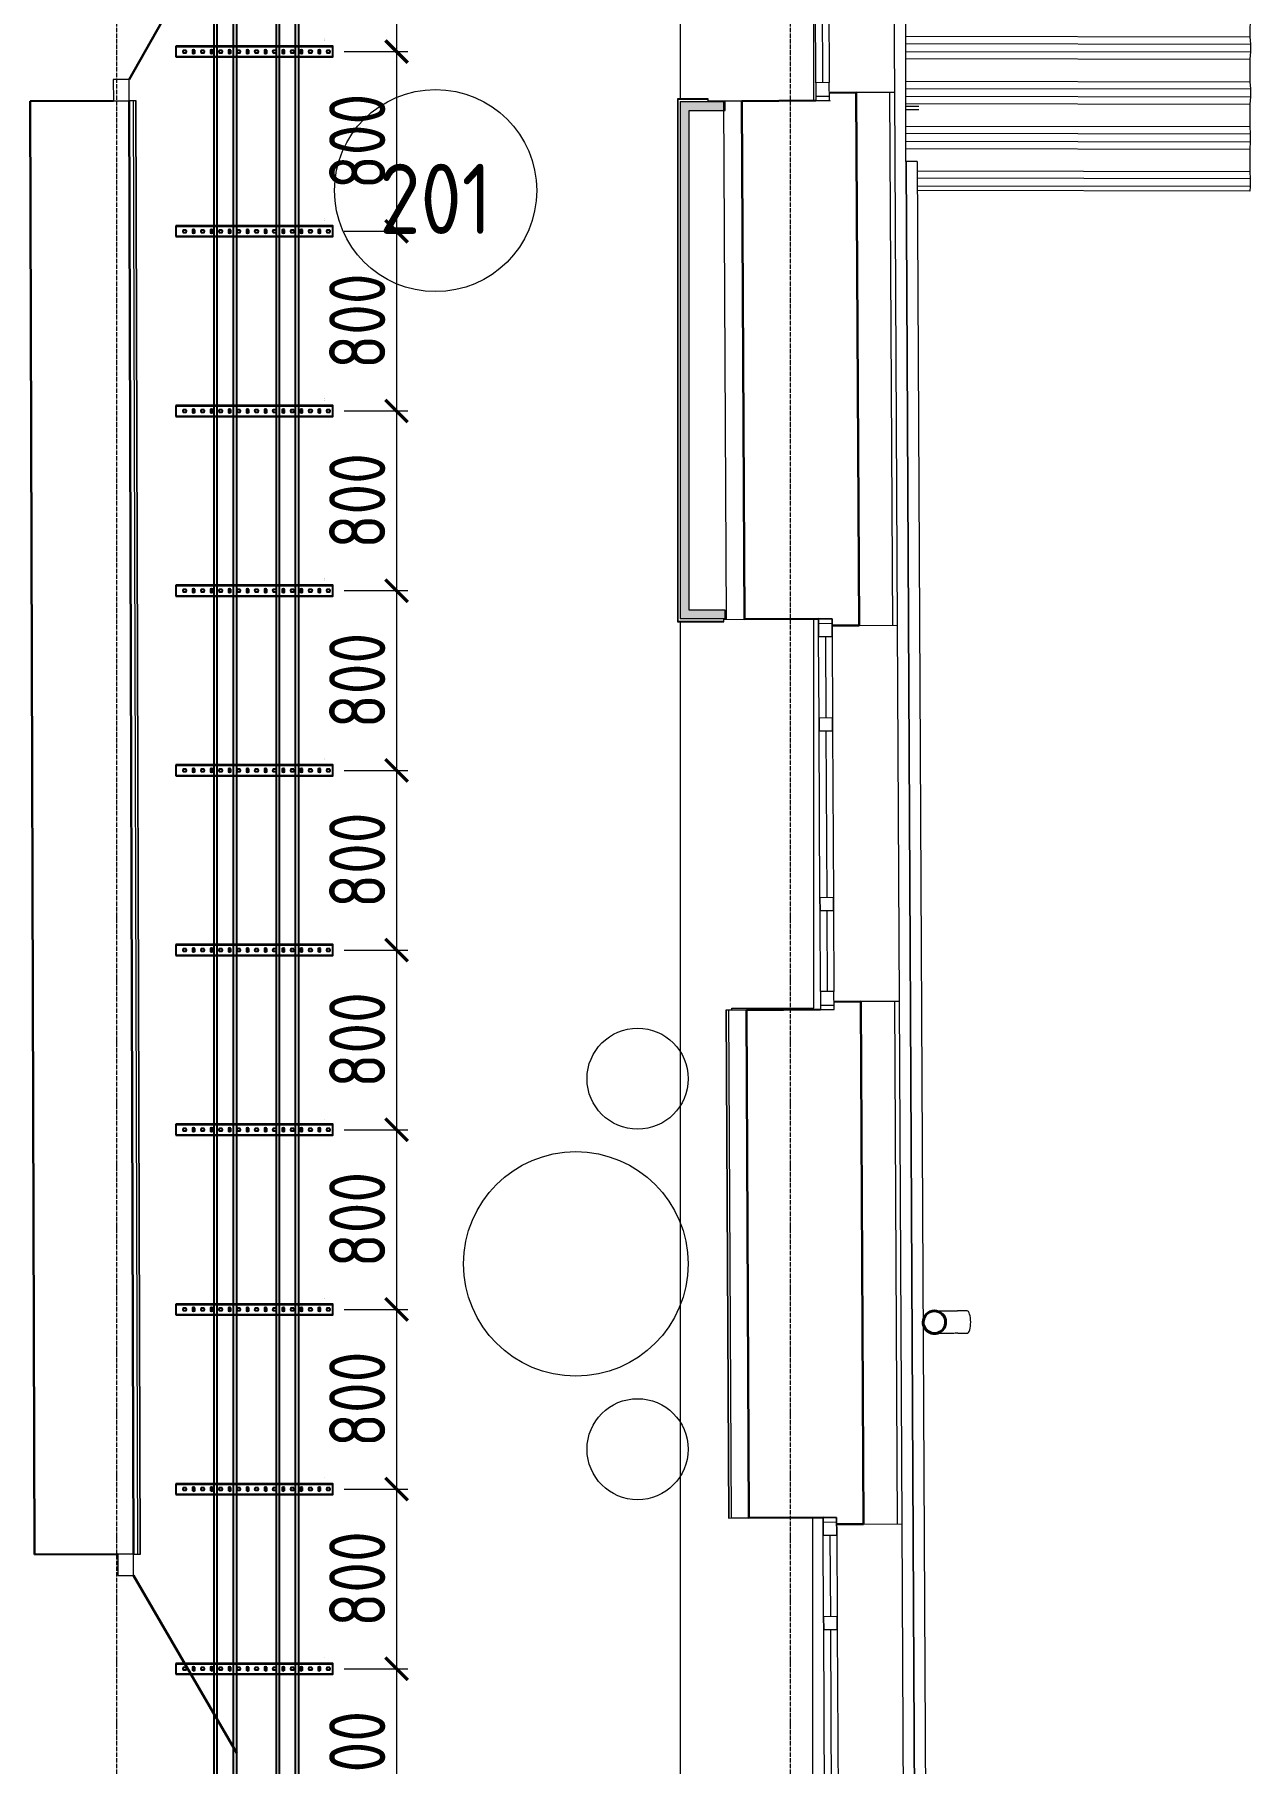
# Model space of a CAD drawing. Header units: millimetres. Extents: x -42533 to 645315, y 3457 to 82611.
# Drawn here: x 149973 to 155387, y 57862 to 65561 of the extents above; entities that cross this region are included whole.
import ezdxf
from ezdxf.enums import TextEntityAlignment as Align

# ---------------------------------------------------------------- set-up
doc = ezdxf.new("R2018")
doc.units = ezdxf.units.MM
doc.linetypes.add('ADSK_Линия сетки', pattern=[25, 20, -2.5, 0, -2.5])
for name, color, linetype in [('00_00_потолок_Панели из стали', 7, 'Continuous'), ('ЭОМ_Лотки авар.', 1, 'Continuous'), ('ЭОМ_Лотки рабочие', 5, 'Continuous')]:
    doc.layers.add(name, color=color, linetype=linetype)
for name, color, linetype, lineweight in [('_ Окна', 7, 'Continuous', 9), ('Аннотация', 7, 'Continuous', 18), ('Двери', 7, 'Continuous', 9), ('Обобщенные модели', 7, 'Continuous', 18), ('Ограждение', 7, 'Continuous', 9), ('Окна', 7, 'Continuous', 9), ('Оси', 253, 'Continuous', 9), ('Перекрытие', 7, 'Continuous', 18), ('Стены внутренние', 7, 'Continuous', 18), ('Стены наружные', 7, 'Continuous', 18), ('Стены несущие', 7, 'Continuous', 30), ('Стены отделка', 7, 'Continuous', 30), ('Стены штриховка', 7, 'Continuous', 9), ('ТХ', 5, 'Continuous', 0), ('ШТРИХОВКА', 252, 'Continuous', 15)]:
    doc.layers.add(name, color=color, linetype=linetype, lineweight=lineweight)
doc.layers.add('Линии', color=7, linetype='Continuous', lineweight=9, true_color=0x00a600)
doc.styles.add('GOST Common', font='GOST_Common.ttf', dxfattribs={"width": 0.9, "height": 350})
doc.styles.get("Standard").update_dxf_attribs({"font": 'arial.ttf'})
doc.styles.add('М2', font='isocpeur.ttf', dxfattribs={"width": 0.8})
doc.dimstyles.new('М2-100', dxfattribs={"dimtxt": 250, "dimasz": 100, "dimexe": 50, "dimexo": 50, "dimgap": 50, "dimtad": 1, "dimdec": 0, "dimzin": 1, "dimtxsty": 'М2', "dimblk": 'ARCHTICK', "dimcen": 2.5, "dimdle": 50, "dimclre": 256, "dimclrt": 256, "dimadec": 0, "dimazin": 0, "dimtfac": 1, "dimtdec": 0, "dimtix": 1, "dimtmove": 1, "dimatfit": 3, "dimldrblk": 'NONE', "dimfxl": 1, "dimtolj": 1, "dimlwd": 9, "dimlwe": 9, "dimarcsym": 1})

# ---------------------------------------------------------------- blocks, each defined once
blk = doc.blocks.new('Тх 2 этаж')
at = {"layer": 'ТХ', "color": 252, "true_color": 0x939598}
for centre, radius in [((8694.2, 27429.7), 225), ((8419.2, 26604.7), 500), ((8694.2, 25779.7), 225)]:
    blk.add_circle(centre, radius, dxfattribs=at)
blk = doc.blocks.new('План 2 этажа')
at = {"layer": 'Стены внутренние'}
for points in [[(3234.228, 31841.98), (3234.228, 34107.006), (3194.228, 34107.006), (3194.228, 31841.98)], [(3394.228, 34067.006), (3394.228, 34107.006), (3234.228, 34107.006), (3234.228, 34067.006)], [(3194.228, 31801.98), (3394.228, 31801.98), (3394.228, 31841.98), (3194.228, 31841.98)]]:
    blk.add_hatch(color=8, dxfattribs=at).paths.add_polyline_path(points)
at = {"layer": '_ Окна', "color": 8}
for p, q in [((3826.498, 34550.497), (3828.328, 34190.502)), ((3798.633, 34130.35), (3858.632, 34130.655)), ((3810.567, 31782.384), (3870.567, 31782.689)), ((3840.872, 31722.537), (3842.702, 31362.542)), ((3843.007, 31302.543), (3846.768, 30562.552)), ((3847.073, 30502.553), (3848.903, 30142.558)), ((3819.208, 30082.406), (3879.207, 30082.711)), ((3830.909, 27780.438), (3890.908, 27780.743)), ((3861.213, 27720.592), (3863.043, 27360.596)), ((3863.348, 27300.597), (3867.11, 26560.607))]:
    blk.add_line(p, q, dxfattribs=at)
at = {"layer": '_ Окна', "color": 8, "lineweight": 18}
for p, q in [((3858.327, 34190.654), (3798.328, 34190.349)), ((3798.328, 34190.349), (3798.735, 34110.35)), ((3858.734, 34110.655), (3858.327, 34190.654)), ((3798.735, 34110.35), (3858.734, 34110.655)), ((3810.466, 31802.384), (3870.465, 31802.689)), ((3810.872, 31722.385), (3810.466, 31802.384)), ((3870.465, 31802.689), (3870.872, 31722.69)), ((3870.872, 31722.69), (3810.872, 31722.385)), ((3812.702, 31362.389), (3872.701, 31362.694)), ((3813.007, 31302.39), (3812.702, 31362.389)), ((3872.701, 31362.694), (3873.006, 31302.695)), ((3873.006, 31302.695), (3813.007, 31302.39)), ((3816.768, 30562.4), (3876.768, 30562.705)), ((3817.073, 30502.4), (3816.768, 30562.4)), ((3877.073, 30502.705), (3817.073, 30502.4)), ((3876.768, 30562.705), (3877.073, 30502.705)), ((3878.902, 30142.71), (3818.903, 30142.405)), ((3818.903, 30142.405), (3819.31, 30062.406)), ((3879.309, 30062.711), (3878.902, 30142.71)), ((3819.31, 30062.406), (3879.309, 30062.711)), ((3830.807, 27800.438), (3890.806, 27800.743)), ((3831.214, 27720.439), (3830.807, 27800.438)), ((3890.806, 27800.743), (3891.213, 27720.744)), ((3891.213, 27720.744), (3831.214, 27720.439)), ((3833.044, 27360.444), (3893.043, 27360.749)), ((3833.349, 27300.445), (3833.044, 27360.444)), ((3893.043, 27360.749), (3893.348, 27300.75)), ((3893.348, 27300.75), (3833.349, 27300.445))]:
    blk.add_line(p, q, dxfattribs=at)
at = {"layer": 'Двери', "color": 8, "lineweight": 30}
for p, q in [((740.38, 34204.913), (887.116, 34460.83)), ((760.288, 27542.943), (1220.154, 26751.9))]:
    blk.add_line(p, q, dxfattribs=at)
at = {"layer": 'Двери', "color": 8}
for p, q in [((740.38, 34204.913), (670.381, 34204.704)), ((670.381, 34204.704), (670.665, 34109.704)), ((740.664, 34109.913), (740.38, 34204.913)), ((670.665, 34109.704), (740.664, 34109.913)), ((760.004, 27637.942), (690.005, 27637.733)), ((690.005, 27637.733), (690.289, 27542.733)), ((760.288, 27542.943), (760.004, 27637.942)), ((690.289, 27542.733), (760.288, 27542.943))]:
    blk.add_line(p, q, dxfattribs=at)
at = {"layer": 'Линии', "color": 8}
blk.add_circle((2105.492, 33709.859), 450, dxfattribs=at)
at = {"layer": 'Обобщенные модели', "color": 8}
for p, q in [((5731.584, 34494.783), (5731.413, 34394.783)), ((4197.207, 34397.42), (5731.413, 34394.783)), ((4197.207, 34364.925), (5733.394, 34362.284)), ((5731.413, 34394.783), (5733.394, 34362.284)), ((5733.394, 34362.284), (5733.334, 34327.284)), ((4197.207, 34329.925), (5733.334, 34327.284)), ((4197.207, 34297.42), (5731.241, 34294.783)), ((5731.241, 34294.783), (5731.07, 34194.783)), ((5733.334, 34327.284), (5731.241, 34294.783)), ((4197.207, 34197.42), (5731.07, 34194.783)), ((5731.07, 34194.783), (5733.052, 34162.284)), ((4197.207, 34164.924), (5733.052, 34162.284)), ((4197.207, 34129.924), (5732.992, 34127.284)), ((5732.992, 34127.284), (5730.899, 34094.783)), ((5733.052, 34162.284), (5732.992, 34127.284)), ((4197.207, 34097.42), (5730.899, 34094.783)), ((5730.899, 34094.783), (5730.728, 33994.783)), ((4197.207, 33997.42), (5730.728, 33994.783)), ((4197.207, 33964.924), (5732.71, 33962.284)), ((5730.728, 33994.783), (5732.71, 33962.284)), ((5732.71, 33962.284), (5732.65, 33927.284)), ((4197.207, 33929.924), (5732.65, 33927.284)), ((4197.207, 33897.419), (5730.557, 33894.784)), ((5730.557, 33894.784), (5730.386, 33794.784)), ((5732.65, 33927.284), (5730.557, 33894.784)), ((4250.163, 33797.328), (5730.386, 33794.784)), ((5732.367, 33762.285), (4250.496, 33764.832)), ((5732.308, 33727.285), (4250.674, 33729.832)), ((5730.386, 33794.784), (5732.367, 33762.285)), ((5732.308, 33727.285), (5731.057, 33707.284)), ((5732.367, 33762.285), (5732.308, 33727.285)), ((5731.057, 33707.284), (4250.776, 33709.829)), ((4472.287, 28721.131), (4429.784, 28720.915)), ((4430.292, 28620.916), (4472.796, 28621.132))]:
    blk.add_line(p, q, dxfattribs=at)
at = {"layer": 'Обобщенные модели', "color": 8, "flags": 128}
for points in [[(4339.154, 28720.454), (4340.425, 28720.46), (4343.088, 28720.474), (4345.965, 28720.489), (4349.049, 28720.504), (4352.337, 28720.521), (4355.823, 28720.539), (4359.501, 28720.557), (4363.366, 28720.577), (4367.412, 28720.598), (4371.631, 28720.619), (4376.018, 28720.641), (4380.564, 28720.664), (4385.264, 28720.688), (4390.109, 28720.713), (4395.091, 28720.738), (4400.204, 28720.764), (4405.437, 28720.791), (4410.784, 28720.818), (4416.236, 28720.846), (4421.783, 28720.874), (4427.417, 28720.903), (4429.784, 28720.915)], [(4430.292, 28620.916), (4424.624, 28620.887), (4419.04, 28620.859), (4413.548, 28620.831), (4408.156, 28620.803), (4402.875, 28620.776), (4397.711, 28620.75), (4392.673, 28620.725), (4387.77, 28620.7), (4383.009, 28620.676), (4378.398, 28620.652), (4373.944, 28620.629), (4369.654, 28620.608), (4365.536, 28620.587), (4361.595, 28620.567), (4357.838, 28620.548), (4354.271, 28620.529), (4350.901, 28620.512), (4347.731, 28620.496), (4344.767, 28620.481), (4342.015, 28620.467), (4339.663, 28620.455)]]:
    blk.add_lwpolyline(points, dxfattribs=at)
at = {"layer": 'Обобщенные модели', "color": 8}
for start, end in [(0.2912255, 170.3075812), (190.2748698, 0.2912255)]:
    blk.add_arc((4326.392, 28670.388), 52, start, end, dxfattribs=at)
at = {"layer": 'Обобщенные модели', "color": 8, "lineweight": 40}
for start, end in [(0.2912255, 180.2912255), (180.2912255, 0.2912255)]:
    blk.add_arc((4326.392, 28670.388), 50, start, end, dxfattribs=at)
at = {"layer": 'Обобщенные модели', "color": 8}
for start_param, end_param in [(4.71238898, 6.28318531), (3.14159265, 4.71238898)]:
    blk.add_ellipse((4472.542, 28671.131), major_axis=(-0.254, 49.999), ratio=0.30901699, start_param=start_param, end_param=end_param, dxfattribs=at)
at = {"layer": 'Ограждение', "color": 8}
for p, q in [((4197.207, 34085.273), (4256.999, 34085.273)), ((4256.996, 34069.273), (4197.207, 34069.273))]:
    blk.add_line(p, q, dxfattribs=at)
at = {"layer": 'Окна', "color": 8}
for p, q in [((3798.328, 34190.349), (3796.498, 34550.345)), ((3856.497, 34550.65), (3858.327, 34190.654)), ((3798.328, 34190.349), (3798.735, 34110.35)), ((3858.734, 34110.655), (3858.327, 34190.654)), ((3798.735, 34110.35), (3858.734, 34110.655)), ((3870.465, 31802.689), (3810.466, 31802.384)), ((3810.466, 31802.384), (3810.872, 31722.385)), ((3870.872, 31722.69), (3870.465, 31802.689)), ((3812.702, 31362.389), (3810.872, 31722.385)), ((3870.872, 31722.69), (3872.701, 31362.694)), ((3812.702, 31362.389), (3813.007, 31302.39)), ((3873.006, 31302.695), (3872.701, 31362.694)), ((3816.768, 30562.4), (3813.007, 31302.39)), ((3873.006, 31302.695), (3876.768, 30562.705)), ((3816.768, 30562.4), (3817.073, 30502.4)), ((3818.903, 30142.405), (3817.073, 30502.4)), ((3877.073, 30502.705), (3876.768, 30562.705)), ((3877.073, 30502.705), (3878.902, 30142.71)), ((3818.903, 30142.405), (3819.31, 30062.406)), ((3879.309, 30062.711), (3878.902, 30142.71)), ((3819.31, 30062.406), (3879.309, 30062.711)), ((3890.806, 27800.743), (3830.807, 27800.438)), ((3830.807, 27800.438), (3831.214, 27720.439)), ((3891.213, 27720.744), (3890.806, 27800.743)), ((3833.044, 27360.444), (3831.214, 27720.439)), ((3891.213, 27720.744), (3893.043, 27360.749)), ((3833.044, 27360.444), (3833.349, 27300.445)), ((3893.348, 27300.75), (3893.043, 27360.749)), ((3837.11, 26560.454), (3833.349, 27300.445)), ((3893.348, 27300.75), (3897.109, 26560.759))]:
    blk.add_line(p, q, dxfattribs=at)
at = {"layer": 'Оси', "color": 8, "linetype": 'ADSK_Линия сетки'}
for p, q in [((685.923, -4690.674), (685.923, 44561.698)), ((3685.923, -4690.674), (3685.923, 44561.698))]:
    blk.add_line(p, q, dxfattribs=at)
at = {"layer": 'Перекрытие', "color": 8}
for p, q in [((3194.228, 36079.647), (3194.228, 34119.006)), ((3789.91, 34110.306), (3789.91, 35845.614)), ((3400.427, 31808.963), (3394.228, 31808.963)), ((3789.91, 30068.963), (3789.91, 31802.486)), ((3194.228, 31789.98), (3194.228, 26069.1)), ((3425.063, 30060.402), (3425.063, 30068.963)), ((3425.063, 30068.963), (3789.91, 30068.963)), ((3785.063, 27798.377), (3425.063, 27798.377)), ((3785.063, 26060.183), (3785.063, 27798.377))]:
    blk.add_line(p, q, dxfattribs=at)
at = {"layer": 'Стены наружные', "color": 8}
for p, q in [((4197.207, 40868.265), (4197.207, 33839.941)), ((4140.039, 35822.107), (4148.552, 34147.129)), ((4250.114, 33839.941), (4197.207, 33839.941)), ((4264.761, 21121.225), (4200.114, 33839.941)), ((4200.114, 33839.941), (4264.762, 21121.225)), ((4250.114, 33839.941), (4314.762, 21121.225)), ((4160.614, 31774.163), (4169.127, 30099.185)), ((4180.955, 27772.218), (4189.469, 26097.239))]:
    blk.add_line(p, q, dxfattribs=at)
at = {"layer": 'Стены несущие', "color": 8}
for p, q in [((670.665, 34109.704), (300.666, 34108.598)), ((300.666, 34108.598), (320.006, 27636.627)), ((740.664, 34109.913), (760.004, 27637.942)), ((3798.735, 34110.35), (3468.739, 34108.673)), ((3480.47, 31800.706), (3468.739, 34108.673)), ((3978.554, 34146.265), (3858.556, 34145.655)), ((3858.734, 34110.655), (3858.744, 34108.655)), ((3990.616, 31773.299), (3978.554, 34146.265)), ((3480.47, 31800.706), (3810.466, 31802.384)), ((3870.617, 31772.689), (3990.616, 31773.299)), ((3819.31, 30062.406), (3489.314, 30060.729)), ((3500.811, 27798.761), (3489.314, 30060.729)), ((3999.13, 30098.321), (3879.131, 30097.711)), ((4010.957, 27771.353), (3999.13, 30098.321)), ((3500.811, 27798.761), (3830.807, 27800.438)), ((3890.959, 27770.744), (4010.957, 27771.353)), ((320.006, 27636.627), (690.005, 27637.733))]:
    blk.add_line(p, q, dxfattribs=at)
at = {"layer": 'Стены отделка', "color": 8, "lineweight": 9}
for p, q in [((772.664, 34110.009), (740.664, 34109.913)), ((780.004, 27638.002), (760.664, 34109.973)), ((792.004, 27638.038), (772.664, 34110.009)), ((3318.684, 34119.006), (3182.228, 34119.006)), ((3182.228, 34117.006), (3182.228, 31791.98)), ((3194.228, 34107.006), (3194.228, 31801.98)), ((3194.228, 34107.006), (3394.228, 34107.006)), ((3318.741, 34107.911), (3318.684, 34119.006)), ((3468.739, 34108.673), (3318.741, 34107.911)), ((3400.466, 31801.3), (3388.74, 34108.266)), ((3394.228, 34067.006), (3394.228, 34107.006)), ((4148.552, 34147.129), (3978.554, 34146.265)), ((4128.563, 34145.027), (4128.552, 34147.027)), ((4148.552, 34147.129), (4160.614, 31774.163)), ((3234.228, 34067.006), (3394.228, 34067.006)), ((3234.228, 31841.98), (3234.228, 34067.006)), ((3400.463, 31801.98), (3194.228, 31801.98)), ((3394.228, 31841.98), (3234.228, 31841.98)), ((3388.471, 31800.239), (3480.47, 31800.706)), ((3388.523, 31789.98), (3388.471, 31800.239)), ((3394.228, 31801.98), (3394.228, 31841.98)), ((3400.471, 31800.3), (3400.463, 31801.98)), ((3184.228, 31789.98), (3388.523, 31789.98)), ((3990.616, 31773.299), (4160.614, 31774.163)), ((4140.614, 31774.061), (4140.609, 31775.061)), ((3489.314, 30060.729), (3397.315, 30060.261)), ((3397.315, 30060.261), (3408.813, 27798.293)), ((4169.127, 30099.185), (3999.13, 30098.321)), ((4169.127, 30099.185), (4180.955, 27772.218)), ((3408.813, 27798.293), (3500.811, 27798.761)), ((4010.957, 27771.353), (4180.955, 27772.218)), ((760.004, 27637.942), (792.004, 27638.038))]:
    blk.add_line(p, q, dxfattribs=at)
at = {"layer": 'Стены штриховка', "color": 8}
for p, q in [((790.004, 27638.032), (770.664, 34110.003)), ((3182.228, 34119.006), (3182.228, 34117.006)), ((3182.228, 34117.006), (3318.695, 34117.006)), ((3184.228, 34119.006), (3184.228, 31789.98)), ((4140.609, 31775.061), (4128.563, 34145.027)), ((3182.228, 31791.98), (3388.513, 31791.98)), ((3182.228, 31791.98), (3182.228, 31789.98)), ((3182.228, 31789.98), (3184.228, 31789.98)), ((3399.315, 30060.271), (3410.813, 27798.303)), ((3409.315, 30060.322), (3420.813, 27798.354)), ((4149.128, 30099.083), (4160.955, 27772.116))]:
    blk.add_line(p, q, dxfattribs=at)
at = {"layer": 'ЭОМ_Лотки рабочие'}
blk.add_blockref('Тх 2 этаж', (-5689.424, 2325.176), dxfattribs=at)
at = {"layer": 'Аннотация', "color": 8, "lineweight": 9, "insert": (2105.492, 33672.911), "char_height": 312.5, "width": 520.21112, "attachment_point": 5, "line_spacing_factor": 1.022766, "style": 'GOST Common'}
blk.add_mtext('201', dxfattribs=at)
blk = doc.blocks.new('*U375')
at = {"color": 0, "linetype": 'Continuous', "lineweight": 25}
for p, q in [((-35.8, -17084.8), (-35.8, -5)), ((35.8, -17084.8), (35.8, -5))]:
    blk.add_line(p, q, dxfattribs=at)
blk.add_lwpolyline([(50.8, -17084.8), (50.8, 0), (-50.8, 0), (-50.8, -17084.8)], close=True, dxfattribs=at)
at = {"color": 0, "flags": 9}
for tag, p in [('АРТИКУЛ', (-59.7, -11.8)), ('НАИМЕНОВАНИЕ', (-59.1, -7)), ('ПРИМЕЧАНИЕ', (-58.8, -17.3))]:
    blk.add_attdef(tag, text='', height=2.5, dxfattribs=at).set_placement(p, align=Align.TOP_LEFT)
at = {"color": 0, "lineweight": 30, "flags": 104}
for tag, p in [('ВЫСОТА', (-59.6, -20.9)), ('ДЛИНА', (-59.5, -36.1)), ('ТОЛЩИНА', (-59, -31)), ('ШИРИНА', (-58.9, -25.1))]:
    blk.add_attdef(tag, text='', height=2.5, dxfattribs=at).set_placement(p, align=Align.TOP_LEFT)
blk = doc.blocks.new('*U376')
at = {"color": 0, "linetype": 'Continuous', "lineweight": 25}
for p, q in [((-35.8, -16595.2), (-35.8, -5)), ((35.8, -16595.2), (35.8, -5))]:
    blk.add_line(p, q, dxfattribs=at)
blk.add_lwpolyline([(50.8, -16595.2), (50.8, 0), (-50.8, 0), (-50.8, -16595.2)], close=True, dxfattribs=at)
at = {"color": 0, "flags": 9}
for tag, p in [('АРТИКУЛ', (-59.7, -11.8)), ('НАИМЕНОВАНИЕ', (-59.1, -7)), ('ПРИМЕЧАНИЕ', (-58.8, -17.3))]:
    blk.add_attdef(tag, text='', height=2.5, dxfattribs=at).set_placement(p, align=Align.TOP_LEFT)
at = {"color": 0, "lineweight": 30, "flags": 104}
for tag, p in [('ВЫСОТА', (-59.6, -20.9)), ('ДЛИНА', (-59.5, -36.1)), ('ТОЛЩИНА', (-59, -31)), ('ШИРИНА', (-58.9, -25.1))]:
    blk.add_attdef(tag, text='', height=2.5, dxfattribs=at).set_placement(p, align=Align.TOP_LEFT)
blk = doc.blocks.new('*U45')
at = {"color": 0, "linetype": 'ByBlock', "lineweight": -2}
for points in [[(24, -700), (24, 0), (-24, 0), (-24, -700)], [(-22.5, -700), (-22.5, 0)], [(22.5, -700), (22.5, 0)], [(-24, -700), (24, -700)]]:
    blk.add_lwpolyline(points, dxfattribs=at)
at = {"color": 254, "transparency": 33554483}
blk.add_lwpolyline([(0, 0.7), (0, -2.2)], dxfattribs=at)
at = {"color": 0, "linetype": 'ByBlock', "lineweight": -2}
for points in [[(-6.7, -54.8, 0.345739), (-6.7, -65.2), (6.7, -65.2, 0.345739), (6.7, -54.8)], [(-5.2, -13.3), (-5.2, -26.7, 0.345739), (5.2, -26.7), (5.2, -13.3, 0.345739)], [(-6.7, -134.8, 0.345739), (-6.7, -145.2), (6.7, -145.2, 0.345739), (6.7, -134.8)], [(-5.2, -93.3), (-5.2, -106.7, 0.345739), (5.2, -106.7), (5.2, -93.3, 0.345739)], [(-6.7, -214.8, 0.345739), (-6.7, -225.2), (6.7, -225.2, 0.345739), (6.7, -214.8)], [(-5.2, -173.3), (-5.2, -186.7, 0.345739), (5.2, -186.7), (5.2, -173.3, 0.345739)], [(-6.7, -294.8, 0.345739), (-6.7, -305.2), (6.7, -305.2, 0.345739), (6.7, -294.8)], [(-5.2, -253.3), (-5.2, -266.7, 0.345739), (5.2, -266.7), (5.2, -253.3, 0.345739)], [(-6.7, -374.8, 0.345739), (-6.7, -385.2), (6.7, -385.2, 0.345739), (6.7, -374.8)], [(-5.2, -333.3), (-5.2, -346.7, 0.345739), (5.2, -346.7), (5.2, -333.3, 0.345739)], [(-6.7, -454.8, 0.345739), (-6.7, -465.2), (6.7, -465.2, 0.345739), (6.7, -454.8)], [(-5.2, -413.3), (-5.2, -426.7, 0.345739), (5.2, -426.7), (5.2, -413.3, 0.345739)], [(-6.7, -534.8, 0.345739), (-6.7, -545.2), (6.7, -545.2, 0.345739), (6.7, -534.8)], [(-5.2, -493.3), (-5.2, -506.7, 0.345739), (5.2, -506.7), (5.2, -493.3, 0.345739)], [(-6.7, -614.8, 0.345739), (-6.7, -625.2), (6.7, -625.2, 0.345739), (6.7, -614.8)], [(-5.2, -573.3), (-5.2, -586.7, 0.345739), (5.2, -586.7), (5.2, -573.3, 0.345739)], [(-5.2, -653.3), (-5.2, -666.7, 0.345739), (5.2, -666.7), (5.2, -653.3, 0.345739)]]:
    blk.add_lwpolyline(points, format="xyb", close=True, dxfattribs=at)
at = {"flags": 9}
for tag, p in [('АРТИКУЛ', (-58.9, -24.5)), ('ПРИМЕЧАНИЕ', (-58.3, -30.8)), ('НАИМЕНОВАНИЕ', (-58.2, -19.4))]:
    blk.add_attdef(tag, p, '', height=2.5, dxfattribs=at)
at = {"lineweight": 30, "flags": 104}
blk.add_attdef('ДЛИНА', text='', height=2.5, dxfattribs=at).set_placement((-57.7, -34.6), align=Align.TOP_LEFT)
blk = doc.blocks.new('_ArchTick')
at = {"color": 0, "linetype": 'ByBlock', "lineweight": 70, "const_width": 0.15}
blk.add_lwpolyline([(-0.5, -0.5), (0.5, 0.5)], dxfattribs=at)
blk = doc.blocks.new('*D561')
at = {"layer": '00_00_потолок_Панели из стали', "color": 0, "lineweight": 9, "transparency": 16777216}
blk.add_line((151585, 66335.8), (151585, 65435.6), dxfattribs=at)
at = {"layer": '00_00_потолок_Панели из стали', "lineweight": 9, "transparency": 16777216}
for p, q in [((151429.3, 66285.8), (151635, 66285.8)), ((151351.6, 65485.6), (151635, 65485.6))]:
    blk.add_line(p, q, dxfattribs=at)
at = {"layer": 'Defpoints', "color": 0, "transparency": 16777216}
for p in [(151379.3, 66285.8), (151301.6, 65485.6), (151585, 65485.6)]:
    blk.add_point(p, dxfattribs=at)
at = {"layer": '00_00_потолок_Панели из стали', "color": 0, "lineweight": 9, "transparency": 16777216, "xscale": 100, "yscale": 100, "zscale": 100}
for p, rotation in [((151585, 66285.8), 90), ((151585, 65485.6), 270)]:
    blk.add_blockref('_ArchTick', p, dxfattribs=dict(at, rotation=rotation))
at = {"layer": '00_00_потолок_Панели из стали', "transparency": 16777216, "insert": (151410, 65885.7), "char_height": 250, "attachment_point": 5, "rotation": 90, "style": 'М2'}
blk.add_mtext('\\A1;800', dxfattribs=at)
blk = doc.blocks.new('_None')
blk = doc.blocks.new('*D562')
at = {"layer": '00_00_потолок_Панели из стали', "color": 0, "lineweight": 9, "transparency": 16777216}
blk.add_line((151585, 65535.6), (151585, 64635.4), dxfattribs=at)
at = {"layer": '00_00_потолок_Панели из стали', "lineweight": 9, "transparency": 16777216}
for p, q in [((151429.3, 65485.6), (151635, 65485.6)), ((151351.6, 64685.4), (151635, 64685.4))]:
    blk.add_line(p, q, dxfattribs=at)
at = {"layer": 'Defpoints', "color": 0, "transparency": 16777216}
for p in [(151379.3, 65485.6), (151301.6, 64685.4), (151585, 64685.4)]:
    blk.add_point(p, dxfattribs=at)
at = {"layer": '00_00_потолок_Панели из стали', "color": 0, "lineweight": 9, "transparency": 16777216, "xscale": 100, "yscale": 100, "zscale": 100}
for p, rotation in [((151585, 65485.6), 90), ((151585, 64685.4), 270)]:
    blk.add_blockref('_ArchTick', p, dxfattribs=dict(at, rotation=rotation))
at = {"layer": '00_00_потолок_Панели из стали', "transparency": 16777216, "insert": (151410, 65085.5), "char_height": 250, "attachment_point": 5, "rotation": 90, "style": 'М2'}
blk.add_mtext('\\A1;800', dxfattribs=at)
blk = doc.blocks.new('*D563')
at = {"layer": '00_00_потолок_Панели из стали', "lineweight": 9, "transparency": 16777216}
for p, q in [((151429.3, 64685.4), (151635, 64685.4)), ((151351.6, 63885.2), (151635, 63885.2))]:
    blk.add_line(p, q, dxfattribs=at)
at = {"layer": '00_00_потолок_Панели из стали', "color": 0, "lineweight": 9, "transparency": 16777216}
blk.add_line((151585, 64735.4), (151585, 63835.2), dxfattribs=at)
at = {"layer": 'Defpoints', "color": 0, "transparency": 16777216}
for p in [(151379.3, 64685.4), (151301.6, 63885.2), (151585, 63885.2)]:
    blk.add_point(p, dxfattribs=at)
at = {"layer": '00_00_потолок_Панели из стали', "color": 0, "lineweight": 9, "transparency": 16777216, "xscale": 100, "yscale": 100, "zscale": 100}
for p, rotation in [((151585, 64685.4), 90), ((151585, 63885.2), 270)]:
    blk.add_blockref('_ArchTick', p, dxfattribs=dict(at, rotation=rotation))
at = {"layer": '00_00_потолок_Панели из стали', "transparency": 16777216, "insert": (151410, 64285.3), "char_height": 250, "attachment_point": 5, "rotation": 90, "style": 'М2'}
blk.add_mtext('\\A1;800', dxfattribs=at)
blk = doc.blocks.new('*D532')
at = {"layer": '00_00_потолок_Панели из стали', "color": 0, "lineweight": 9, "transparency": 16777216}
blk.add_line((151585, 63935.2), (151585, 63035), dxfattribs=at)
at = {"layer": '00_00_потолок_Панели из стали', "lineweight": 9, "transparency": 16777216}
for p, q in [((151429.3, 63885.2), (151635, 63885.2)), ((151351.6, 63085), (151635, 63085))]:
    blk.add_line(p, q, dxfattribs=at)
at = {"layer": 'Defpoints', "color": 0, "transparency": 16777216}
for p in [(151379.3, 63885.2), (151301.6, 63085), (151585, 63085)]:
    blk.add_point(p, dxfattribs=at)
at = {"layer": '00_00_потолок_Панели из стали', "color": 0, "lineweight": 9, "transparency": 16777216, "xscale": 100, "yscale": 100, "zscale": 100}
for p, rotation in [((151585, 63885.2), 90), ((151585, 63085), 270)]:
    blk.add_blockref('_ArchTick', p, dxfattribs=dict(at, rotation=rotation))
at = {"layer": '00_00_потолок_Панели из стали', "transparency": 16777216, "insert": (151410, 63485.1), "char_height": 250, "attachment_point": 5, "rotation": 90, "style": 'М2'}
blk.add_mtext('\\A1;800', dxfattribs=at)
blk = doc.blocks.new('*D533')
at = {"layer": '00_00_потолок_Панели из стали', "color": 0, "lineweight": 9, "transparency": 16777216}
blk.add_line((151585, 63135), (151585, 62234.8), dxfattribs=at)
at = {"layer": '00_00_потолок_Панели из стали', "lineweight": 9, "transparency": 16777216}
for p, q in [((151429.3, 63085), (151635, 63085)), ((151351.6, 62284.8), (151635, 62284.8))]:
    blk.add_line(p, q, dxfattribs=at)
at = {"layer": 'Defpoints', "color": 0, "transparency": 16777216}
for p in [(151379.3, 63085), (151301.6, 62284.8), (151585, 62284.8)]:
    blk.add_point(p, dxfattribs=at)
at = {"layer": '00_00_потолок_Панели из стали', "color": 0, "lineweight": 9, "transparency": 16777216, "xscale": 100, "yscale": 100, "zscale": 100}
for p, rotation in [((151585, 63085), 90), ((151585, 62284.8), 270)]:
    blk.add_blockref('_ArchTick', p, dxfattribs=dict(at, rotation=rotation))
at = {"layer": '00_00_потолок_Панели из стали', "transparency": 16777216, "insert": (151410, 62684.9), "char_height": 250, "attachment_point": 5, "rotation": 90, "style": 'М2'}
blk.add_mtext('\\A1;800', dxfattribs=at)
blk = doc.blocks.new('*D534')
at = {"layer": '00_00_потолок_Панели из стали', "color": 0, "lineweight": 9, "transparency": 16777216}
blk.add_line((151585, 62334.8), (151585, 61434.6), dxfattribs=at)
at = {"layer": '00_00_потолок_Панели из стали', "lineweight": 9, "transparency": 16777216}
for p, q in [((151429.3, 62284.8), (151635, 62284.8)), ((151351.6, 61484.6), (151635, 61484.6))]:
    blk.add_line(p, q, dxfattribs=at)
at = {"layer": 'Defpoints', "color": 0, "transparency": 16777216}
for p in [(151379.3, 62284.8), (151301.6, 61484.6), (151585, 61484.6)]:
    blk.add_point(p, dxfattribs=at)
at = {"layer": '00_00_потолок_Панели из стали', "color": 0, "lineweight": 9, "transparency": 16777216, "xscale": 100, "yscale": 100, "zscale": 100}
for p, rotation in [((151585, 62284.8), 90), ((151585, 61484.6), 270)]:
    blk.add_blockref('_ArchTick', p, dxfattribs=dict(at, rotation=rotation))
at = {"layer": '00_00_потолок_Панели из стали', "transparency": 16777216, "insert": (151410, 61884.7), "char_height": 250, "attachment_point": 5, "rotation": 90, "style": 'М2'}
blk.add_mtext('\\A1;800', dxfattribs=at)
blk = doc.blocks.new('*D535')
at = {"layer": '00_00_потолок_Панели из стали', "color": 0, "lineweight": 9, "transparency": 16777216}
blk.add_line((151585, 61534.6), (151585, 60634.4), dxfattribs=at)
at = {"layer": '00_00_потолок_Панели из стали', "lineweight": 9, "transparency": 16777216}
for p, q in [((151429.3, 61484.6), (151635, 61484.6)), ((151351.6, 60684.4), (151635, 60684.4))]:
    blk.add_line(p, q, dxfattribs=at)
at = {"layer": 'Defpoints', "color": 0, "transparency": 16777216}
for p in [(151379.3, 61484.6), (151301.6, 60684.4), (151585, 60684.4)]:
    blk.add_point(p, dxfattribs=at)
at = {"layer": '00_00_потолок_Панели из стали', "color": 0, "lineweight": 9, "transparency": 16777216, "xscale": 100, "yscale": 100, "zscale": 100}
for p, rotation in [((151585, 61484.6), 90), ((151585, 60684.4), 270)]:
    blk.add_blockref('_ArchTick', p, dxfattribs=dict(at, rotation=rotation))
at = {"layer": '00_00_потолок_Панели из стали', "transparency": 16777216, "insert": (151410, 61084.5), "char_height": 250, "attachment_point": 5, "rotation": 90, "style": 'М2'}
blk.add_mtext('\\A1;800', dxfattribs=at)
blk = doc.blocks.new('*D536')
at = {"layer": '00_00_потолок_Панели из стали', "lineweight": 9, "transparency": 16777216}
for p, q in [((151429.3, 60684.4), (151635, 60684.4)), ((151351.6, 59884.2), (151635, 59884.2))]:
    blk.add_line(p, q, dxfattribs=at)
at = {"layer": '00_00_потолок_Панели из стали', "color": 0, "lineweight": 9, "transparency": 16777216}
blk.add_line((151585, 60734.4), (151585, 59834.2), dxfattribs=at)
at = {"layer": 'Defpoints', "color": 0, "transparency": 16777216}
for p in [(151379.3, 60684.4), (151301.6, 59884.2), (151585, 59884.2)]:
    blk.add_point(p, dxfattribs=at)
at = {"layer": '00_00_потолок_Панели из стали', "color": 0, "lineweight": 9, "transparency": 16777216, "xscale": 100, "yscale": 100, "zscale": 100}
for p, rotation in [((151585, 60684.4), 90), ((151585, 59884.2), 270)]:
    blk.add_blockref('_ArchTick', p, dxfattribs=dict(at, rotation=rotation))
at = {"layer": '00_00_потолок_Панели из стали', "transparency": 16777216, "insert": (151410, 60284.3), "char_height": 250, "attachment_point": 5, "rotation": 90, "style": 'М2'}
blk.add_mtext('\\A1;800', dxfattribs=at)
blk = doc.blocks.new('*D537')
at = {"layer": '00_00_потолок_Панели из стали', "color": 0, "lineweight": 9, "transparency": 16777216}
blk.add_line((151585, 59934.2), (151585, 59034), dxfattribs=at)
at = {"layer": '00_00_потолок_Панели из стали', "lineweight": 9, "transparency": 16777216}
for p, q in [((151429.3, 59884.2), (151635, 59884.2)), ((151351.6, 59084), (151635, 59084))]:
    blk.add_line(p, q, dxfattribs=at)
at = {"layer": 'Defpoints', "color": 0, "transparency": 16777216}
for p in [(151379.3, 59884.2), (151301.6, 59084), (151585, 59084)]:
    blk.add_point(p, dxfattribs=at)
at = {"layer": '00_00_потолок_Панели из стали', "color": 0, "lineweight": 9, "transparency": 16777216, "xscale": 100, "yscale": 100, "zscale": 100}
for p, rotation in [((151585, 59884.2), 90), ((151585, 59084), 270)]:
    blk.add_blockref('_ArchTick', p, dxfattribs=dict(at, rotation=rotation))
at = {"layer": '00_00_потолок_Панели из стали', "transparency": 16777216, "insert": (151410, 59484.1), "char_height": 250, "attachment_point": 5, "rotation": 90, "style": 'М2'}
blk.add_mtext('\\A1;800', dxfattribs=at)
blk = doc.blocks.new('*D538')
at = {"layer": '00_00_потолок_Панели из стали', "color": 0, "lineweight": 9, "transparency": 16777216}
blk.add_line((151585, 59134), (151585, 58233.8), dxfattribs=at)
at = {"layer": '00_00_потолок_Панели из стали', "lineweight": 9, "transparency": 16777216}
for p, q in [((151429.3, 59084), (151635, 59084)), ((151351.6, 58283.8), (151635, 58283.8))]:
    blk.add_line(p, q, dxfattribs=at)
at = {"layer": 'Defpoints', "color": 0, "transparency": 16777216}
for p in [(151379.3, 59084), (151301.6, 58283.8), (151585, 58283.8)]:
    blk.add_point(p, dxfattribs=at)
at = {"layer": '00_00_потолок_Панели из стали', "color": 0, "lineweight": 9, "transparency": 16777216, "xscale": 100, "yscale": 100, "zscale": 100}
for p, rotation in [((151585, 59084), 90), ((151585, 58283.8), 270)]:
    blk.add_blockref('_ArchTick', p, dxfattribs=dict(at, rotation=rotation))
at = {"layer": '00_00_потолок_Панели из стали', "transparency": 16777216, "insert": (151410, 58683.9), "char_height": 250, "attachment_point": 5, "rotation": 90, "style": 'М2'}
blk.add_mtext('\\A1;800', dxfattribs=at)
blk = doc.blocks.new('*D498')
at = {"layer": '00_00_потолок_Панели из стали', "lineweight": 9, "transparency": 16777216}
for p, q in [((151429.3, 58283.8), (151635, 58283.8)), ((151351.6, 57483.6), (151635, 57483.6))]:
    blk.add_line(p, q, dxfattribs=at)
at = {"layer": '00_00_потолок_Панели из стали', "color": 0, "lineweight": 9, "transparency": 16777216}
blk.add_line((151585, 58333.8), (151585, 57433.6), dxfattribs=at)
at = {"layer": 'Defpoints', "color": 0, "transparency": 16777216}
for p in [(151379.3, 58283.8), (151301.6, 57483.6), (151585, 57483.6)]:
    blk.add_point(p, dxfattribs=at)
at = {"layer": '00_00_потолок_Панели из стали', "color": 0, "lineweight": 9, "transparency": 16777216, "xscale": 100, "yscale": 100, "zscale": 100}
for p, rotation in [((151585, 58283.8), 90), ((151585, 57483.6), 270)]:
    blk.add_blockref('_ArchTick', p, dxfattribs=dict(at, rotation=rotation))
at = {"layer": '00_00_потолок_Панели из стали', "transparency": 16777216, "insert": (151410, 57883.7), "char_height": 250, "attachment_point": 5, "rotation": 90, "style": 'М2'}
blk.add_mtext('\\A1;800', dxfattribs=at)

msp = doc.modelspace()

# ---------------------------------------------------------------- block references
at = {"layer": 'ШТРИХОВКА'}
msp.add_blockref('План 2 этажа', (149653.4, 31156.8), dxfattribs=at)

# ---------------------------------------------------------------- next in the draw order: block references
at = {"layer": 'ЭОМ_Лотки авар.', "color": 1}
msp.add_blockref('*U376', (151099.5, 68032.4), dxfattribs=at)
at = {"layer": 'ЭОМ_Лотки рабочие'}
msp.add_blockref('*U375', (150822.5, 68032.4), dxfattribs=at)
ref = msp.add_blockref('*U45', (151301.6, 65485.6), dxfattribs=dict(at, rotation=270))
lines = msp.add_mtext('700 мм', dxfattribs={"layer": '0', "insert": (151267, 65543.3), "char_height": 2.5, "attachment_point": 1, "rotation": 270})
ref.add_attrib('ДЛИНА', '', (151267, 65543.3), dxfattribs={"flags": 2}).embed_mtext(lines)
ref = msp.add_blockref('*U45', (151301.6, 64685.4), dxfattribs=dict(at, rotation=270))
lines = msp.add_mtext('700 мм', dxfattribs={"layer": '0', "insert": (151267, 64743.1), "char_height": 2.5, "attachment_point": 1, "rotation": 270})
ref.add_attrib('ДЛИНА', '', (151267, 64743.1), dxfattribs={"flags": 2}).embed_mtext(lines)
ref = msp.add_blockref('*U45', (151301.6, 63885.2), dxfattribs=dict(at, rotation=270))
lines = msp.add_mtext('700 мм', dxfattribs={"layer": '0', "insert": (151267, 63942.9), "char_height": 2.5, "attachment_point": 1, "rotation": 270})
ref.add_attrib('ДЛИНА', '', (151267, 63942.9), dxfattribs={"flags": 2}).embed_mtext(lines)
ref = msp.add_blockref('*U45', (151301.6, 63085), dxfattribs=dict(at, rotation=270))
lines = msp.add_mtext('700 мм', dxfattribs={"layer": '0', "insert": (151267, 63142.7), "char_height": 2.5, "attachment_point": 1, "rotation": 270})
ref.add_attrib('ДЛИНА', '', (151267, 63142.7), dxfattribs={"flags": 2}).embed_mtext(lines)
ref = msp.add_blockref('*U45', (151301.6, 62284.8), dxfattribs=dict(at, rotation=270))
lines = msp.add_mtext('700 мм', dxfattribs={"layer": '0', "insert": (151267, 62342.5), "char_height": 2.5, "attachment_point": 1, "rotation": 270})
ref.add_attrib('ДЛИНА', '', (151267, 62342.5), dxfattribs={"flags": 2}).embed_mtext(lines)
ref = msp.add_blockref('*U45', (151301.6, 61484.6), dxfattribs=dict(at, rotation=270))
lines = msp.add_mtext('700 мм', dxfattribs={"layer": '0', "insert": (151267, 61542.3), "char_height": 2.5, "attachment_point": 1, "rotation": 270})
ref.add_attrib('ДЛИНА', '', (151267, 61542.3), dxfattribs={"flags": 2}).embed_mtext(lines)
ref = msp.add_blockref('*U45', (151301.6, 60684.4), dxfattribs=dict(at, rotation=270))
lines = msp.add_mtext('700 мм', dxfattribs={"layer": '0', "insert": (151267, 60742.1), "char_height": 2.5, "attachment_point": 1, "rotation": 270})
ref.add_attrib('ДЛИНА', '', (151267, 60742.1), dxfattribs={"flags": 2}).embed_mtext(lines)
ref = msp.add_blockref('*U45', (151301.6, 59884.2), dxfattribs=dict(at, rotation=270))
lines = msp.add_mtext('700 мм', dxfattribs={"layer": '0', "insert": (151267, 59941.9), "char_height": 2.5, "attachment_point": 1, "rotation": 270})
ref.add_attrib('ДЛИНА', '', (151267, 59941.9), dxfattribs={"flags": 2}).embed_mtext(lines)
ref = msp.add_blockref('*U45', (151301.6, 59084), dxfattribs=dict(at, rotation=270))
lines = msp.add_mtext('700 мм', dxfattribs={"layer": '0', "insert": (151267, 59141.7), "char_height": 2.5, "attachment_point": 1, "rotation": 270})
ref.add_attrib('ДЛИНА', '', (151267, 59141.7), dxfattribs={"flags": 2}).embed_mtext(lines)
ref = msp.add_blockref('*U45', (151301.6, 58283.8), dxfattribs=dict(at, rotation=270))
lines = msp.add_mtext('700 мм', dxfattribs={"layer": '0', "insert": (151267, 58341.5), "char_height": 2.5, "attachment_point": 1, "rotation": 270})
ref.add_attrib('ДЛИНА', '', (151267, 58341.5), dxfattribs={"flags": 2}).embed_mtext(lines)

# ---------------------------------------------------------------- next in the draw order: dimensions: what is measured, and where the dimension line sits
at = {"layer": '00_00_потолок_Панели из стали'}
for base, p1, p2, picture, middle in [((151585, 65485.6), (151379.3, 66285.8), (151301.6, 65485.6), '*D561', (151410, 65885.7)), ((151585, 64685.4), (151379.3, 65485.6), (151301.6, 64685.4), '*D562', (151410, 65085.5)), ((151585, 63885.2), (151379.3, 64685.4), (151301.6, 63885.2), '*D563', (151410, 64285.3)), ((151585, 63085), (151379.3, 63885.2), (151301.6, 63085), '*D532', (151410, 63485.1)), ((151585, 62284.8), (151379.3, 63085), (151301.6, 62284.8), '*D533', (151410, 62684.9)), ((151585, 61484.6), (151379.3, 62284.8), (151301.6, 61484.6), '*D534', (151410, 61884.7)), ((151585, 60684.4), (151379.3, 61484.6), (151301.6, 60684.4), '*D535', (151410, 61084.5)), ((151585, 59884.2), (151379.3, 60684.4), (151301.6, 59884.2), '*D536', (151410, 60284.3)), ((151585, 59084), (151379.3, 59884.2), (151301.6, 59084), '*D537', (151410, 59484.1)), ((151585, 58283.8), (151379.3, 59084), (151301.6, 58283.8), '*D538', (151410, 58683.9)), ((151585, 57483.6), (151379.3, 58283.8), (151301.6, 57483.6), '*D498', (151410, 57883.7))]:
    dim = msp.add_linear_dim(base=base, p1=p1, p2=p2, angle=90, dimstyle='М2-100', dxfattribs=at)
    dim.commit()
    dim.dimension.update_dxf_attribs({"geometry": picture, "text_midpoint": middle})

doc.saveas('drawing.dxf')
